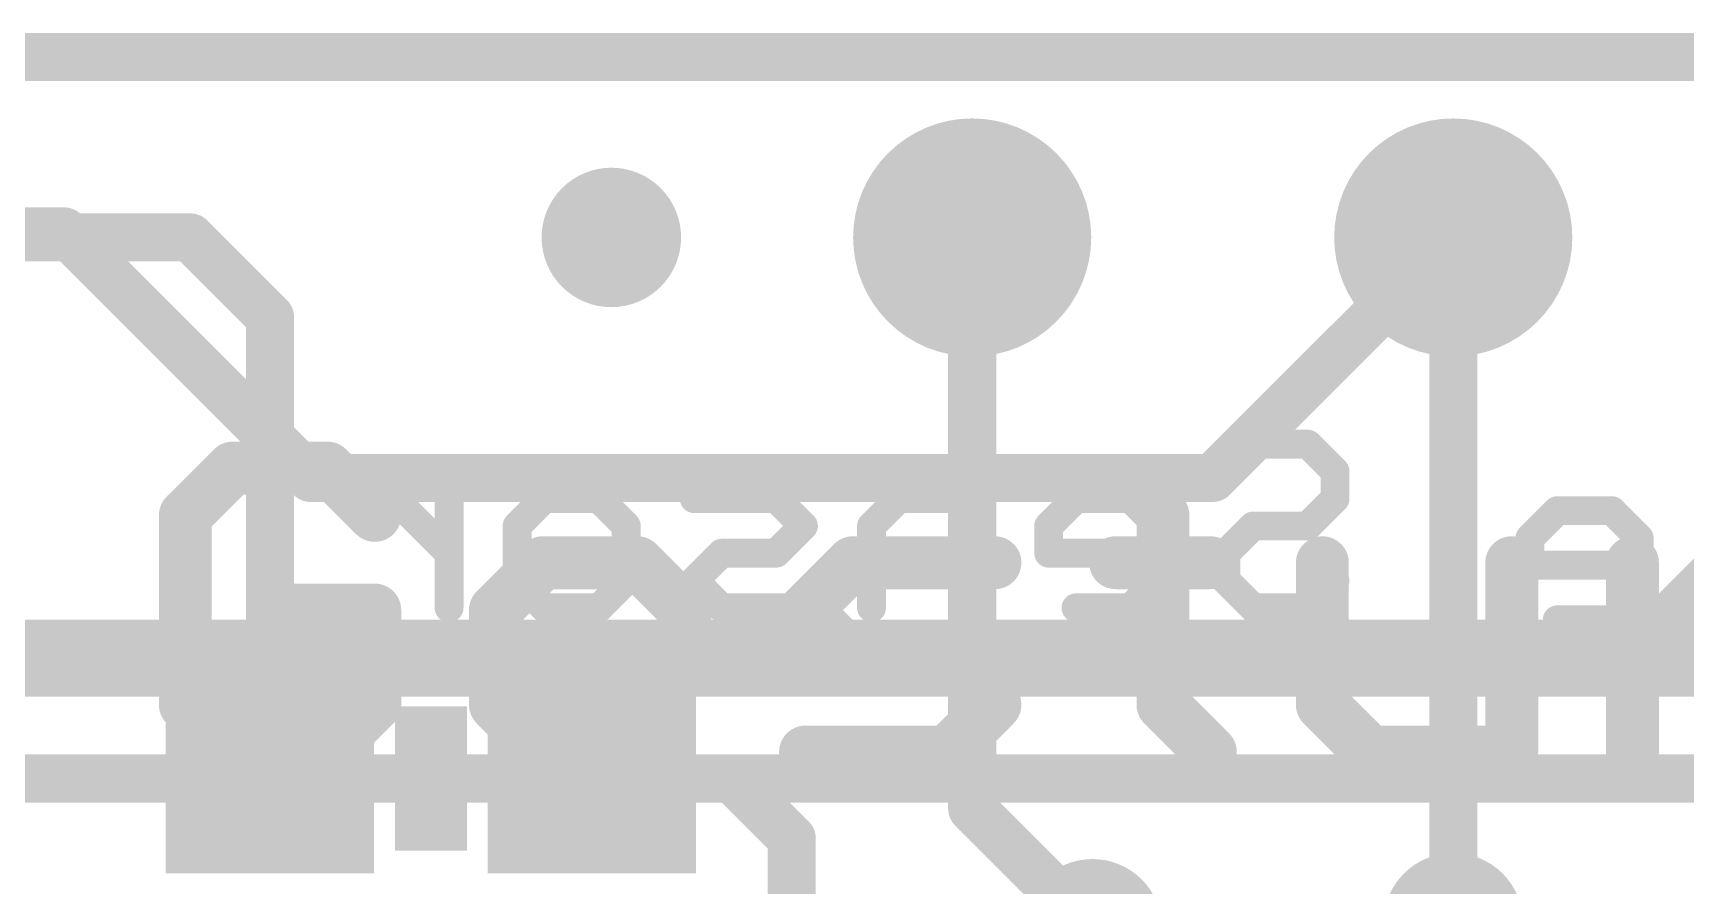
# Model space of a CAD drawing. Extents: x -0.5 to 61.7, y -0.1 to 16.6.
# Drawn here: x 20.12 to 28.85, y 12.13 to 16.64 of the extents above; entities that cross this region are included whole.
import ezdxf

# ---------------------------------------------------------------- set-up
doc = ezdxf.new("R2010")
doc.units = 0
for name, color, linetype in [('1', 12, 'CONTINUOUS'), ('16', 132, 'CONTINUOUS'), ('18', 110, 'CONTINUOUS'), ('20', 53, 'CONTINUOUS'), ('21', 41, 'CONTINUOUS'), ('22', 40, 'CONTINUOUS')]:
    doc.layers.add(name, color=color, linetype=linetype)

# ---------------------------------------------------------------- blocks, each defined once
blk = doc.blocks.new('RECT')
blk.add_solid([(-0.5, -0.5), (0.5, -0.5), (-0.5, 0.5), (0.5, 0.5)])
blk = doc.blocks.new('PIE')
at = {"const_width": 0.5}
blk.add_lwpolyline([(0, -0.25, 1), (0, 0.25, 1), (0, -0.25)], format="xyb", dxfattribs=at)
blk = doc.blocks.new('ROUNDV')
at = {"const_width": 0.5}
blk.add_lwpolyline([(0, -0.25, 1), (0, 0.25, 1), (0, -0.25)], format="xyb", dxfattribs=at)

msp = doc.modelspace()

# ---------------------------------------------------------------- linework, layer by layer
at = {"layer": '1'}
for points, const_width in [([(56.515, 16.51), (4.445, 16.51)], 0.254), ([(14.9543, 15.5893), (20.2883, 15.5893)], 0.254), ([(21.59, 14.2875), (20.2883, 15.5893)], 0.254), ([(26.3525, 14.2875), (27.6225, 15.5575)], 0.254), ([(21.59, 14.2875), (26.3525, 14.2875)], 0.254), ([(19.685, 13.335), (34.925, 13.335)], 0.4064), ([(19.685, 12.7), (35.8775, 12.7)], 0.254)]:
    msp.add_lwpolyline(points, dxfattribs=dict(at, const_width=const_width))
at = {"layer": '1', "const_width": 0.127}
for points in [[(20.3332, 15.6342, 1), (20.2433, 15.5443)], [(20.2883, 15.5258, 1), (20.2883, 15.6528)], [(27.6674, 15.5126, 1), (27.5776, 15.6024)], [(21.59, 14.351, 1), (21.59, 14.224)], [(26.3525, 14.224, 1), (26.3525, 14.351)], [(21.5451, 14.2426, 1), (21.6349, 14.3324)], [(26.3076, 14.3324, 1), (26.3974, 14.2426)]]:
    msp.add_lwpolyline(points, format="xyb", dxfattribs=at)
at = {"layer": '16', "const_width": 0.254}
for points in [[(4.445, 16.51), (56.515, 16.51)], [(20.955, 15.5575), (9.525, 15.5575)], [(21.375, 15.1375), (20.955, 15.5575)], [(25.0825, 15.5575), (25.0825, 12.5412)], [(27.6225, 15.5575), (27.6225, 11.938)], [(21.375, 12.7), (21.375, 15.1375)], [(23.075, 12.7), (23.8125, 12.7)], [(24.13, 12.3825), (23.8125, 12.7)], [(25.0825, 12.5412), (25.7175, 11.9063)], [(24.13, 8.255), (24.13, 12.3825)]]:
    msp.add_lwpolyline(points, dxfattribs=at)
at = {"layer": '16', "const_width": 0.127}
for points in [[(20.9999, 15.6024, 1), (20.9101, 15.5126)], [(20.955, 15.494, 1), (20.955, 15.621)], [(25.146, 15.5575, 1), (25.019, 15.5575)], [(27.686, 15.5575, 1), (27.559, 15.5575)], [(21.4385, 15.1375, 1), (21.3115, 15.1375)], [(21.3301, 15.0926, 1), (21.4199, 15.1824)], [(21.3115, 12.7, 1), (21.4385, 12.7)], [(23.075, 12.7635, 1), (23.075, 12.6365)], [(23.8574, 12.7449, 1), (23.7676, 12.6551)], [(23.8125, 12.6365, 1), (23.8125, 12.7635)], [(25.1274, 12.5862, 1), (25.0376, 12.4963)], [(25.019, 12.5412, 1), (25.146, 12.5412)], [(24.1935, 12.3825, 1), (24.0665, 12.3825)], [(24.0851, 12.3376, 1), (24.1749, 12.4274)]]:
    msp.add_lwpolyline(points, format="xyb", dxfattribs=at)
at = {"layer": '20', "const_width": 0.2032}
msp.add_lwpolyline([(52.8638, 16.51), (7.7788, 16.51)], dxfattribs=at)
at = {"layer": '21', "const_width": 0.2794}
for points in [[(21.1784, 14.3396), (20.9284, 14.0896)], [(21.6784, 14.3396), (21.1784, 14.3396)], [(21.9283, 14.0896), (21.6784, 14.3396)], [(20.9284, 14.0896), (20.9284, 13.0897)], [(26.0899, 14.0896), (26.0899, 13.0897)], [(22.5656, 13.5896), (22.8155, 13.8396)], [(22.8155, 13.8396), (23.3155, 13.8396)], [(23.3155, 13.8396), (23.5655, 13.5896)], [(24.2027, 13.5896), (24.4527, 13.8396)], [(24.4527, 13.8396), (25.2026, 13.8396)], [(25.8399, 13.8396), (26.3398, 13.8396)], [(26.9313, 13.8396), (26.9313, 13.0897)], [(27.9312, 12.8397), (27.9312, 13.8396)], [(28.5685, 12.8397), (28.5685, 13.8396)], [(28.5685, 13.3397), (29.0684, 13.8396)], [(21.9283, 13.5896), (21.4284, 13.5896)], [(21.9283, 13.0897), (21.9283, 13.5896)], [(22.5656, 13.0897), (22.5656, 13.5896)], [(23.5655, 13.5896), (23.5655, 13.3397)], [(24.4527, 13.3397), (24.2027, 13.5896)], [(23.5655, 13.3397), (22.5656, 13.3397)], [(24.9527, 13.3397), (24.4527, 13.3397)], [(25.2026, 13.0897), (24.9527, 13.3397)], [(20.9284, 13.0897), (21.1784, 12.8397)], [(21.6784, 12.8397), (21.9283, 13.0897)], [(22.8155, 12.8397), (22.5656, 13.0897)], [(24.9527, 12.8397), (25.2026, 13.0897)], [(26.0899, 13.0897), (26.3398, 12.8397)], [(26.9313, 13.0897), (27.1813, 12.8397)], [(21.1784, 12.8397), (21.6784, 12.8397)], [(23.3155, 12.8397), (22.8155, 12.8397)], [(24.2027, 12.8397), (24.9527, 12.8397)], [(27.1813, 12.8397), (27.9312, 12.8397)]]:
    msp.add_lwpolyline(points, dxfattribs=at)
at = {"layer": '21', "const_width": 0.1397}
for points in [[(21.1784, 14.4094, 1), (21.1784, 14.2697)], [(21.2278, 14.2902, 1), (21.129, 14.389)], [(21.7277, 14.389, 1), (21.629, 14.2902)], [(21.6784, 14.2697, 1), (21.6784, 14.4094)], [(20.9983, 14.0896, 1), (20.8586, 14.0896)], [(26.1597, 14.0896, 1), (26.02, 14.0896)], [(20.879, 14.139, 1), (20.9778, 14.0402)], [(21.8789, 14.0402, 1), (21.9777, 14.139)], [(22.8155, 13.9095, 1), (22.8155, 13.7698)], [(22.8649, 13.7902, 1), (22.7662, 13.889)], [(23.3649, 13.889, 1), (23.2661, 13.7902)], [(23.3155, 13.7698, 1), (23.3155, 13.9095)], [(24.4527, 13.9095, 1), (24.4527, 13.7698)], [(24.5021, 13.7902, 1), (24.4033, 13.889)], [(25.2026, 13.7698, 1), (25.2026, 13.9095)], [(25.8399, 13.9095, 1), (25.8399, 13.7698)], [(26.3398, 13.7698, 1), (26.3398, 13.9095)], [(27.0012, 13.8396, 1), (26.8615, 13.8396)], [(28.0011, 13.8396, 1), (27.8614, 13.8396)], [(28.6383, 13.8396, 1), (28.4986, 13.8396)], [(21.4284, 13.6595, 1), (21.4284, 13.5198)], [(21.9982, 13.5896, 1), (21.8585, 13.5896)], [(21.9283, 13.5198, 1), (21.9283, 13.6595)], [(22.6354, 13.5896, 1), (22.4957, 13.5896)], [(22.5162, 13.639, 1), (22.615, 13.5402)], [(23.6353, 13.5896, 1), (23.4956, 13.5896)], [(23.5161, 13.5402, 1), (23.6149, 13.639)], [(24.2521, 13.639, 1), (24.1533, 13.5402)], [(24.1533, 13.639, 1), (24.2521, 13.5402)], [(22.5656, 13.4095, 1), (22.5656, 13.2698)], [(23.5655, 13.2698, 1), (23.5655, 13.4095)], [(24.4527, 13.4095, 1), (24.4527, 13.2698)], [(24.4033, 13.2903, 1), (24.5021, 13.3891)], [(25.0021, 13.3891, 1), (24.9033, 13.2903)], [(24.9527, 13.2698, 1), (24.9527, 13.4095)], [(28.5191, 13.3891, 1), (28.6179, 13.2903)], [(23.4956, 13.3397, 1), (23.6353, 13.3397)], [(20.9778, 13.1391, 1), (20.879, 13.0403)], [(21.9777, 13.0403, 1), (21.8789, 13.1391)], [(22.615, 13.1391, 1), (22.5162, 13.0403)], [(25.252, 13.0403, 1), (25.1533, 13.1391)], [(25.1533, 13.0403, 1), (25.252, 13.1391)], [(26.1393, 13.1391, 1), (26.0405, 13.0403)], [(26.9807, 13.1391, 1), (26.8819, 13.0403)], [(20.8586, 13.0897, 1), (20.9983, 13.0897)], [(21.8585, 13.0897, 1), (21.9982, 13.0897)], [(22.4957, 13.0897, 1), (22.6354, 13.0897)], [(26.02, 13.0897, 1), (26.1597, 13.0897)], [(26.8615, 13.0897, 1), (27.0012, 13.0897)], [(21.1784, 12.9096, 1), (21.1784, 12.7698)], [(21.129, 12.7903, 1), (21.2278, 12.8891)], [(21.629, 12.8891, 1), (21.7277, 12.7903)], [(21.6784, 12.7698, 1), (21.6784, 12.9096)], [(22.8155, 12.9096, 1), (22.8155, 12.7698)], [(22.7662, 12.7903, 1), (22.8649, 12.8891)], [(23.3155, 12.7698, 1), (23.3155, 12.9096)], [(24.2027, 12.9096, 1), (24.2027, 12.7698)], [(24.9033, 12.8891, 1), (25.0021, 12.7903)], [(24.9527, 12.7698, 1), (24.9527, 12.9096)], [(26.2904, 12.7903, 1), (26.3892, 12.8891)], [(27.1813, 12.9096, 1), (27.1813, 12.7698)], [(27.1319, 12.7903, 1), (27.2307, 12.8891)], [(27.9312, 12.7698, 1), (27.9312, 12.9096)], [(27.8614, 12.8397, 1), (28.0011, 12.8397)], [(28.4986, 12.8397, 1), (28.6383, 12.8397)]]:
    msp.add_lwpolyline(points, format="xyb", dxfattribs=at)
at = {"layer": '22', "const_width": 0.1524}
for points in [[(26.4221, 14.322), (26.5661, 14.466)], [(26.5661, 14.466), (26.8542, 14.466)], [(26.8542, 14.466), (26.9983, 14.322)], [(26.9983, 14.322), (26.9983, 14.1779)], [(22.0326, 14.1779), (21.8885, 14.1779)], [(22.3207, 13.8898), (22.0326, 14.1779)], [(22.3207, 13.6017), (22.3207, 14.1779)], [(22.68, 14.0339), (22.8241, 14.1779)], [(22.8241, 14.1779), (23.1122, 14.1779)], [(23.1122, 14.1779), (23.2562, 14.0339)], [(24.0477, 14.1779), (23.6155, 14.1779)], [(24.1917, 14.0339), (24.0477, 14.1779)], [(24.6951, 14.1779), (24.551, 14.0339)], [(25.1273, 14.1779), (24.6951, 14.1779)], [(25.1273, 13.6017), (25.1273, 14.1779)], [(25.6306, 14.1779), (25.4866, 14.0339)], [(25.9187, 14.1779), (25.6306, 14.1779)], [(26.0628, 14.0339), (25.9187, 14.1779)], [(26.9983, 14.1779), (26.8542, 14.0339)], [(28.1716, 14.1144), (28.0275, 13.9704)], [(28.4597, 14.1144), (28.1716, 14.1144)], [(28.6038, 13.9704), (28.4597, 14.1144)], [(22.68, 13.7458), (22.68, 14.0339)], [(23.2562, 14.0339), (23.2562, 13.7458)], [(24.0477, 13.8898), (24.1917, 14.0339)], [(24.551, 14.0339), (24.551, 13.6017)], [(25.4866, 14.0339), (25.4866, 13.8898)], [(26.0628, 13.7458), (26.0628, 14.0339)], [(26.5661, 14.0339), (26.4221, 13.8898)], [(26.8542, 14.0339), (26.5661, 14.0339)], [(23.6155, 13.7458), (23.7596, 13.8898)], [(23.7596, 13.8898), (24.0477, 13.8898)], [(25.4866, 13.8898), (26.0628, 13.8898)], [(26.4221, 13.8898), (26.4221, 13.7458)], [(28.0275, 13.9704), (28.0275, 13.8263)], [(28.6038, 13.6823), (28.6038, 13.9704)], [(28.0275, 13.8263), (28.6038, 13.8263)], [(22.8241, 13.6017), (22.68, 13.7458)], [(23.2562, 13.7458), (23.1122, 13.6017)], [(23.7596, 13.6017), (23.6155, 13.7458)], [(25.9187, 13.6017), (26.0628, 13.7458)], [(26.4221, 13.7458), (26.5661, 13.6017)], [(26.8542, 13.6017), (26.9983, 13.7458)], [(28.4597, 13.5382), (28.6038, 13.6823)], [(23.1122, 13.6017), (22.8241, 13.6017)], [(24.1917, 13.6017), (23.7596, 13.6017)], [(25.6306, 13.6017), (25.9187, 13.6017)], [(26.5661, 13.6017), (26.8542, 13.6017)], [(28.1716, 13.5382), (28.4597, 13.5382)]]:
    msp.add_lwpolyline(points, dxfattribs=at)
at = {"layer": '22', "const_width": 0.0762}
for points in [[(26.5661, 14.5041, 1), (26.5661, 14.4279)], [(26.5931, 14.4391, 1), (26.5392, 14.493)], [(26.8812, 14.493, 1), (26.8273, 14.4391)], [(26.8542, 14.4279, 1), (26.8542, 14.5041)], [(26.3951, 14.3489, 1), (26.449, 14.295)], [(27.0364, 14.322, 1), (26.9602, 14.322)], [(26.9714, 14.295, 1), (27.0252, 14.3489)], [(21.8885, 14.216, 1), (21.8885, 14.1398)], [(22.0595, 14.2049, 1), (22.0056, 14.151)], [(22.0326, 14.1398, 1), (22.0326, 14.216)], [(22.3588, 14.1779, 1), (22.2826, 14.1779)], [(22.8241, 14.216, 1), (22.8241, 14.1398)], [(22.851, 14.151, 1), (22.7971, 14.2049)], [(23.1391, 14.2049, 1), (23.0852, 14.151)], [(23.1122, 14.1398, 1), (23.1122, 14.216)], [(23.6155, 14.216, 1), (23.6155, 14.1398)], [(24.0746, 14.2049, 1), (24.0207, 14.151)], [(24.0477, 14.1398, 1), (24.0477, 14.216)], [(24.6951, 14.216, 1), (24.6951, 14.1398)], [(24.722, 14.151, 1), (24.6681, 14.2049)], [(25.1654, 14.1779, 1), (25.0892, 14.1779)], [(25.1273, 14.1398, 1), (25.1273, 14.216)], [(25.6306, 14.216, 1), (25.6306, 14.1398)], [(25.6576, 14.151, 1), (25.6037, 14.2049)], [(25.9457, 14.2049, 1), (25.8918, 14.151)], [(25.9187, 14.1398, 1), (25.9187, 14.216)], [(27.0252, 14.151, 1), (26.9714, 14.2049)], [(26.9602, 14.1779, 1), (27.0364, 14.1779)], [(28.1716, 14.1525, 1), (28.1716, 14.0763)], [(28.1985, 14.0875, 1), (28.1446, 14.1414)], [(28.4866, 14.1414, 1), (28.4328, 14.0875)], [(28.4597, 14.0763, 1), (28.4597, 14.1525)], [(22.7181, 14.0339, 1), (22.6419, 14.0339)], [(22.6531, 14.0608, 1), (22.7069, 14.0069)], [(23.2943, 14.0339, 1), (23.2181, 14.0339)], [(23.2293, 14.0069, 1), (23.2832, 14.0608)], [(24.2187, 14.0069, 1), (24.1648, 14.0608)], [(24.1648, 14.0069, 1), (24.2187, 14.0608)], [(24.5891, 14.0339, 1), (24.5129, 14.0339)], [(24.5241, 14.0608, 1), (24.578, 14.0069)], [(25.4596, 14.0608, 1), (25.5135, 14.0069)], [(25.5247, 14.0339, 1), (25.4485, 14.0339)], [(26.1009, 14.0339, 1), (26.0247, 14.0339)], [(26.0358, 14.0069, 1), (26.0897, 14.0608)], [(26.5661, 14.072, 1), (26.5661, 13.9958)], [(26.5931, 14.0069, 1), (26.5392, 14.0608)], [(26.8273, 14.0608, 1), (26.8812, 14.0069)], [(26.8542, 13.9958, 1), (26.8542, 14.072)], [(23.7596, 13.9279, 1), (23.7596, 13.8517)], [(23.7865, 13.8629, 1), (23.7326, 13.9168)], [(24.0477, 13.8517, 1), (24.0477, 13.9279)], [(25.4866, 13.9279, 1), (25.4866, 13.8517)], [(26.0628, 13.8517, 1), (26.0628, 13.9279)], [(26.4602, 13.8898, 1), (26.384, 13.8898)], [(28.0656, 13.9704, 1), (27.9894, 13.9704)], [(28.0006, 13.9973, 1), (28.0545, 13.9434)], [(28.6419, 13.9704, 1), (28.5657, 13.9704)], [(28.5768, 13.9434, 1), (28.6307, 13.9973)], [(22.2938, 13.8629, 1), (22.3476, 13.9168)], [(24.0207, 13.9168, 1), (24.0746, 13.8629)], [(25.4485, 13.8898, 1), (25.5247, 13.8898)], [(26.3951, 13.9168, 1), (26.449, 13.8629)], [(28.0275, 13.8644, 1), (28.0275, 13.7882)], [(28.6038, 13.7882, 1), (28.6038, 13.8644)], [(22.7069, 13.7727, 1), (22.6531, 13.7188)], [(23.2832, 13.7188, 1), (23.2293, 13.7727)], [(23.6425, 13.7727, 1), (23.5886, 13.7188)], [(23.5886, 13.7727, 1), (23.6425, 13.7188)], [(26.0897, 13.7188, 1), (26.0358, 13.7727)], [(26.449, 13.7727, 1), (26.3951, 13.7188)], [(27.0252, 13.7188, 1), (26.9714, 13.7727)], [(27.9894, 13.8263, 1), (28.0656, 13.8263)], [(22.6419, 13.7458, 1), (22.7181, 13.7458)], [(23.2181, 13.7458, 1), (23.2943, 13.7458)], [(26.0247, 13.7458, 1), (26.1009, 13.7458)], [(26.384, 13.7458, 1), (26.4602, 13.7458)], [(28.5657, 13.6823, 1), (28.6419, 13.6823)], [(28.6307, 13.6553, 1), (28.5768, 13.7092)], [(22.2826, 13.6017, 1), (22.3588, 13.6017)], [(22.8241, 13.6398, 1), (22.8241, 13.5636)], [(22.7971, 13.5748, 1), (22.851, 13.6286)], [(23.0852, 13.6286, 1), (23.1391, 13.5748)], [(23.1122, 13.5636, 1), (23.1122, 13.6398)], [(23.7596, 13.6398, 1), (23.7596, 13.5636)], [(23.7326, 13.5748, 1), (23.7865, 13.6286)], [(24.1917, 13.5636, 1), (24.1917, 13.6398)], [(24.5129, 13.6017, 1), (24.5891, 13.6017)], [(25.0892, 13.6017, 1), (25.1654, 13.6017)], [(25.6306, 13.6398, 1), (25.6306, 13.5636)], [(25.8918, 13.6286, 1), (25.9457, 13.5748)], [(25.9187, 13.5636, 1), (25.9187, 13.6398)], [(26.5661, 13.6398, 1), (26.5661, 13.5636)], [(26.5392, 13.5748, 1), (26.5931, 13.6286)], [(26.8273, 13.6286, 1), (26.8812, 13.5748)], [(26.8542, 13.5636, 1), (26.8542, 13.6398)], [(28.1716, 13.5763, 1), (28.1716, 13.5001)], [(28.4597, 13.5001, 1), (28.4597, 13.5763)], [(28.4328, 13.5651, 1), (28.4866, 13.5113)]]:
    msp.add_lwpolyline(points, format="xyb", dxfattribs=at)

# ---------------------------------------------------------------- block references
at = {"layer": '16', "xscale": 1.016, "yscale": 1.016}
for p in [(25.0825, 15.5575), (27.6225, 15.5575)]:
    msp.add_blockref('PIE', p, dxfattribs=at)
at = {"layer": '16', "xscale": 1.1}
for p in [(21.375, 12.7), (23.075, 12.7)]:
    msp.add_blockref('RECT', p, dxfattribs=at)
at = {"layer": '18'}
for p, xscale, yscale in [((25.0825, 15.5575), 1.2573, 1.2573), ((25.0825, 15.5575), 1.2573, 1.2573), ((27.6225, 15.5575), 1.2573, 1.2573), ((27.6225, 15.5575), 1.2573, 1.2573), ((23.1775, 15.5575), 0.7366, 0.7366), ((23.1775, 15.5575), 0.7366, 0.7366), ((27.6225, 11.938), 0.7366, 0.7366), ((27.6225, 11.938), 0.7366, 0.7366), ((25.7175, 11.9063), 0.7366, 0.7366), ((25.7175, 11.9063), 0.7366, 0.7366)]:
    msp.add_blockref('ROUNDV', p, dxfattribs=dict(at, xscale=xscale, yscale=yscale))
at = {"layer": '22', "xscale": 0.381, "yscale": 0.762}
msp.add_blockref('RECT', (22.225, 12.7), dxfattribs=at)

doc.saveas('drawing.dxf')
